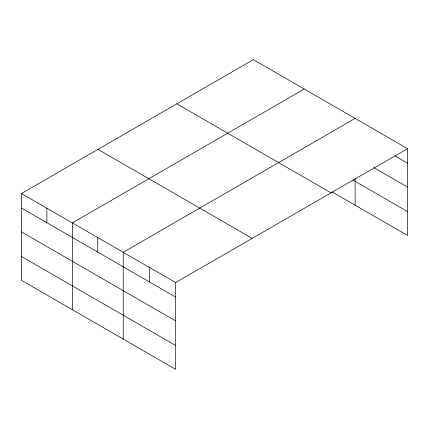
<?xml version="1.0" encoding="UTF-8"?>
<svg xmlns="http://www.w3.org/2000/svg" width="429" height="429" viewBox="0 0 429 429"><rect width="100%" height="100%" fill="white"/><g stroke="black" fill="none" stroke-linecap="round" stroke-linejoin="round"><path stroke-width="0.64" d="M407.55 148.675L175.654 282.561L175.654 369.353L21.45 280.325L21.45 193.533L253.346 59.647L407.55 148.675L407.55 235.467L331.992 191.843M304.236 89.028L72.335 222.914L72.335 309.706M355.121 118.404L123.225 252.29L123.225 339.082M395.012 155.942L407.55 163.181M373.927 167.621L407.55 187.033M352.81 180.008L407.55 211.615M176.823 103.829L331.022 192.857M97.978 149.351L252.177 238.379M21.45 193.533L175.654 282.561M21.45 208.038L175.654 297.066M21.45 231.891L175.654 320.919M21.45 256.472L175.654 345.495M355.121 178.684L355.121 205.196M149.437 267.428L149.437 281.933M97.78 237.602L97.78 252.107M46.895 208.221L46.895 222.726"/></g></svg>
